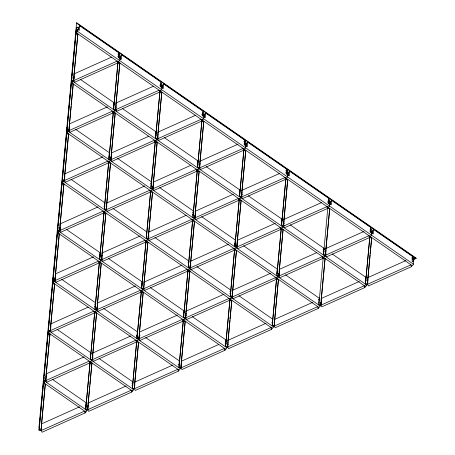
<?xml version="1.0" encoding="UTF-8"?>
<svg xmlns="http://www.w3.org/2000/svg" width="455" height="455" viewBox="0 0 455 455"><rect width="100%" height="100%" fill="white"/><g stroke="black" fill="none" stroke-linecap="round" stroke-linejoin="round"><path stroke-width="0.68" d="M38.993 427.057L38.959 427.461L76.599 22.75L416.041 258.053L416.007 258.457L413.413 259.617M39.113 429.833L39.295 427.581M78.232 30.036L78.425 27.402L76.508 27.226L43.589 381.711L43.401 383.969L45.318 384.145L41.018 430.39L39.102 430.214L39.284 427.962M39.471 425.704L43.959 377.206L43.748 380.215L45.671 380.397L49.97 334.146L48.054 333.97M44.118 375.711L48.605 327.208L48.423 329.46M87.161 409.386L87.064 410.512L85.955 412.048L43.981 382.951L44.163 380.693M48.594 327.589L48.401 330.222L50.317 330.398L54.623 284.147L52.7 283.971M48.77 325.712L53.258 277.209L53.064 279.842M133.787 388.485L133.69 389.611L132.581 391.146L48.628 332.952L48.816 330.694M53.235 277.971L53.053 280.223L54.97 280.399L59.269 234.154L57.353 233.978M53.423 275.713L57.91 227.216L57.7 230.224L59.616 230.401L63.922 184.156L62.005 183.979M41.018 430.39L41.206 428.138L41.03 430.015M41.388 425.886L41.576 423.628M43.981 382.951L45.09 381.415L45.181 380.283M180.407 367.583L180.316 368.709L179.207 370.245L53.281 282.953L53.468 280.701M85.324 410.984L85.165 412.918L42.036 432.25L41.229 430.538L41.598 426.028M58.069 225.72L62.557 177.217L62.375 179.469M45.671 380.397L45.853 378.139M48.628 332.952L49.743 331.416L49.834 330.29M227.034 346.687L226.943 347.813L225.834 349.349L57.933 232.954L58.115 230.702M89.925 361.634L89.817 362.919L46.689 382.251L45.881 380.539L46.251 376.035M62.545 177.598L62.352 180.231L64.269 180.407L68.569 134.157L66.652 133.98M62.722 175.721L67.209 127.218L67.01 129.851M50.317 330.398L50.505 328.146M53.281 282.953L54.39 281.418L54.481 280.291M273.66 325.786L273.569 326.912L272.46 328.447L62.58 182.961L62.767 180.703M94.572 311.635L94.469 312.926L51.335 332.258L50.528 330.546L50.897 326.036M67.186 127.98L66.999 130.232L68.921 130.409L73.221 84.164L71.304 83.987M67.374 125.722L71.862 77.225L71.651 80.234L73.568 80.41L77.873 34.165L75.951 33.988M55.129 277.954L54.992 279.643L59.241 233.699M54.97 280.399L55.163 277.766M57.933 232.954L59.042 231.424L59.178 229.73M320.286 304.884L320.195 306.016L319.086 307.546L67.232 132.962L67.414 130.71L68.159 129.686M99.224 261.636L99.116 262.927L55.988 282.259L55.18 280.547L55.55 276.037M72.021 75.729L76.508 27.226M59.628 230.025L59.815 227.767L59.565 230.196M76.599 22.75L76.565 23.154L416.007 258.457M59.616 230.401L59.804 228.148M59.992 225.896L63.888 183.701M62.58 182.961L63.689 181.426L63.831 179.736M59.85 229.86L60.009 227.932M366.963 283.425L366.821 285.114L365.712 286.65L71.879 82.964L72.066 80.711M103.928 211.001L103.768 212.929L60.64 232.26L59.832 230.548L60.202 226.044M64.269 180.407L64.456 178.15L64.218 180.197M64.638 175.897L64.781 174.208M67.232 132.962L68.341 131.427L68.478 129.738M76.531 32.97L76.719 30.712L77.828 29.183L79.403 30.269L79.773 25.764L118.601 52.678L118.226 57.188L121.377 59.366L121.747 54.862L160.575 81.775L160.206 86.285L163.351 88.463L163.726 83.959L202.549 110.872L202.179 115.382L205.33 117.566L205.7 113.056L244.528 139.969L244.159 144.48L247.304 146.664L247.674 142.153L286.502 169.067L286.132 173.577L289.278 175.761L289.653 171.251L328.476 198.164L328.106 202.674L331.257 204.858L331.627 200.348L370.455 227.261L370.086 231.771L373.231 233.955L373.601 229.445L412.429 256.364L412.059 260.869L413.635 261.961L413.447 264.213L412.338 265.748L76.531 32.97L77.64 31.435L77.828 29.183M108.574 161.002L108.415 162.935L65.287 182.267L64.479 180.55L64.849 176.045M68.921 130.409L69.103 128.156M71.879 82.964L72.993 81.434L73.084 80.302M113.227 111.003L113.067 112.937L69.939 132.268L69.132 130.557L69.501 126.046M73.767 77.777L73.636 79.09L77.839 33.71M73.568 80.41L73.755 78.158M117.879 61.004L117.72 62.938L74.592 82.27L73.778 80.558L74.154 76.048M78.448 29.876L78.664 27.3L79.773 25.764M85.676 407.168L86.046 402.658L52.433 379.356M90.164 361.378L90.027 363.067L91.944 363.244L87.644 409.494L85.728 409.312L85.91 407.06L85.739 408.937M90.329 357.169L90.699 352.659L57.085 329.357M96.688 312.119L92.297 359.495L90.374 359.319L90.562 357.061M90.744 354.809L94.646 312.613M94.976 307.171L95.345 302.66L61.738 279.364M90.374 359.319L94.816 311.379M99.469 261.38L99.326 263.075L101.249 263.252L96.943 309.497L95.027 309.32L95.214 307.068M99.628 257.172L99.998 252.667L66.385 229.365M99.793 257.439L99.884 256.313M104.115 211.387L103.979 213.076L105.896 213.253L101.596 259.504L99.679 259.322L99.861 257.069M87.644 409.494L87.832 407.236M88.06 404.421L89.766 385.914M91.808 359.387L91.717 360.514L90.608 362.049M104.28 207.179L104.65 202.668L71.037 179.367M131.95 390.089L131.791 392.017L88.662 411.348L87.855 409.637L88.225 405.132M108.768 161.388L108.631 163.078L110.548 163.254L106.243 209.505L104.326 209.328L104.525 206.695M92.49 356.862L92.314 358.739L96.568 312.79M92.297 359.495L92.479 357.243M96.46 309.389L96.369 310.515L95.254 312.05M108.927 157.18L109.297 152.67L75.689 129.374M136.602 340.09L136.443 342.024L93.315 361.355L92.507 359.643L92.877 355.133M113.42 111.39L113.278 113.085L115.195 113.261L110.895 159.506L108.978 159.33L109.172 156.696M96.943 309.497L97.131 307.244M97.313 304.992L101.152 263.496M113.579 107.181L113.949 102.676L80.336 79.375M101.107 259.39L101.016 260.522L99.907 262.057M97.177 308.956L97.279 307.671M141.249 290.091L141.096 292.025L97.962 311.357L97.154 309.645L97.524 305.134M118.067 61.397L117.93 63.086L119.847 63.262L115.547 109.507L113.625 109.331L113.813 107.079M101.596 259.504L101.778 257.246M102.102 253.304L101.852 256.245M105.805 208.834L105.668 210.523L104.559 212.058M145.85 240.74L145.742 242.026L102.614 261.358L101.806 259.646L102.176 255.141M118.38 57.831L118.476 56.704L120.393 56.881L120.205 59.133M106.243 209.505L106.43 207.252M110.457 158.835L110.315 160.524L109.206 162.06M119.568 57.074L119.028 55.937L119.216 53.679L117.919 54.259M150.554 190.099L150.395 192.033L107.266 211.365L106.459 209.653L106.828 205.142M110.895 159.506L111.094 156.873M111.265 155.001L115.166 112.806M115.058 109.399L114.967 110.531L113.858 112.061M111.179 158.323L111.282 157.032M155.201 140.1L155.041 142.034L111.913 161.366L111.105 159.654L111.475 155.144M115.547 109.507L115.741 106.874L115.49 109.302M115.917 105.003L119.819 62.807M119.881 57.085L120.023 55.391L119.216 53.679M119.801 58.28L119.619 60.532L118.505 62.068M159.853 90.107L159.694 92.035L116.565 111.367L115.758 109.655L116.127 105.15M120.37 59.616L120.638 56.397L121.747 54.862M116.565 111.367L116.673 110.082M132.303 386.267L132.672 381.756L99.059 358.46M136.79 340.476L136.654 342.166L138.57 342.348L134.27 388.593L132.354 388.416L132.536 386.159M136.955 336.268L137.325 331.763L103.712 308.462M132.581 391.146L132.672 390.02M137.069 337.098L137.211 335.403M141.442 290.478L141.306 292.173L143.223 292.349L138.923 338.594L137 338.418L137.188 336.165M141.602 286.275L141.971 281.764L108.364 258.463M146.095 240.485L145.953 242.174L147.875 242.35L143.57 288.601L141.653 288.419L141.835 286.167M146.254 236.276L146.624 231.766L113.011 208.47M150.742 190.486L150.605 192.175L152.522 192.357L148.222 238.602L146.305 238.426L146.487 236.168M146.675 233.915L150.571 191.72M134.27 388.593L134.458 386.34M134.64 384.083L134.828 381.83M150.906 186.277L151.276 181.767L117.663 158.471M138.434 338.486L138.343 339.612L137.234 341.148M178.576 369.187L178.417 371.121L135.289 390.453L134.481 388.741L134.851 384.23M155.394 140.487L155.252 142.182L157.174 142.358L152.869 188.603L150.952 188.427L151.14 186.175M138.923 338.594L139.105 336.342M139.293 334.089L139.429 332.395M143.086 288.493L142.989 289.619L141.88 291.154M155.553 136.278L155.923 131.774L122.315 108.472M183.172 319.837L183.069 321.122L139.941 340.454L139.133 338.742L139.503 334.232L140.043 335.375M160.046 90.494L159.904 92.183L161.821 92.359L157.521 138.61L155.604 138.428L155.809 135.419M143.57 288.601L143.757 286.343M143.939 284.091L147.841 241.895M147.784 237.931L147.642 239.62L146.533 241.156M187.824 269.838L187.716 271.123L144.588 290.455L143.78 288.743L144.15 284.238M160.359 86.928L160.45 85.802L162.367 85.978L162.196 87.855M148.222 238.602L148.415 235.969M148.592 234.092L152.493 191.896M152.431 187.932L152.294 189.621L151.185 191.157M148.506 237.413L148.609 236.128M161.542 86.171L161.007 85.034L161.189 82.776L161.997 84.488L161.861 86.183M192.476 219.839L192.368 221.13L149.24 240.462L148.432 238.75L148.802 234.24M152.891 187.847L153.034 186.158M152.869 188.603L153.068 185.97M153.244 184.099L157.14 141.903M157.083 137.933L156.941 139.628L155.832 141.164M197.18 169.197L197.021 171.131L153.892 190.463L153.085 188.751L153.454 184.241M157.532 138.229L157.669 136.54M157.521 138.61L157.709 136.352M157.891 134.1L158.033 132.411M161.781 87.377L161.593 89.629L160.484 91.165M157.749 138.064L157.857 136.779M201.827 119.204L201.667 121.132L158.539 140.464L157.731 138.752L158.101 134.248M162.185 88.23L162.378 85.597M162.401 88.071L162.611 85.494L163.726 83.959M178.929 365.365L179.298 360.861L145.685 337.559M183.416 319.581L183.28 321.27L185.196 321.446L180.897 367.691L178.98 367.515L179.162 365.263M179.35 363.005L183.314 320.11M183.581 315.372L183.951 310.862L150.338 287.56M189.94 270.321L185.549 317.698L183.627 317.516L183.814 315.264M183.996 313.012L187.898 270.816M188.228 265.373L188.597 260.863L154.99 237.567M183.627 317.516L188.069 269.582M192.721 219.583L192.579 221.272L194.495 221.454L190.196 267.699L188.279 267.523L188.461 265.265M188.649 263.013L192.55 220.817M192.88 215.374L193.25 210.87L159.637 187.568M197.368 169.584L197.231 171.279L199.148 171.455L194.848 217.7L192.931 217.524L193.136 214.51M193.301 213.014L197.328 169.419M180.897 367.691L181.079 365.439M197.533 165.381L197.902 160.871L164.289 137.569M185.06 317.59L184.969 318.716L183.86 320.252M197.68 166.024L197.777 164.892M225.151 348.934L225.043 350.219L181.915 369.551L181.107 367.839L181.477 363.329M202.02 119.591L201.878 121.28L203.8 121.457L199.495 167.707L197.578 167.525L197.766 165.273M197.948 163.021L201.98 119.42M185.549 317.698L185.742 315.065M189.712 267.591L189.616 268.717L188.506 270.253M229.855 298.292L229.695 300.22L186.567 319.552L185.759 317.84L186.129 313.336M202.333 116.025L202.424 114.899L204.346 115.075M190.207 267.318L190.395 265.066L190.144 267.489M190.196 267.699L190.383 265.447M190.565 263.189L194.467 220.993M194.41 217.029L194.268 218.719L193.159 220.254M203.521 115.269L202.981 114.131L203.163 111.873L203.976 113.591L203.834 115.28M234.501 248.293L234.342 250.227L191.214 269.559L190.406 267.847L190.776 263.337M194.848 217.7L195.03 215.448L194.791 217.49M195.218 213.196L195.354 211.501M199.057 167.03L198.92 168.725L197.811 170.261M239.154 198.295L238.994 200.228L195.866 219.56L195.058 217.848L195.428 213.338M199.495 167.707L199.682 165.449M203.755 116.474L203.567 118.727L202.458 120.262M243.806 148.302L243.647 150.23L200.518 169.561L199.711 167.85L200.081 163.345M204.158 117.327L204.358 114.694L204.17 116.952M204.375 117.168L204.591 114.592L205.7 113.056M225.555 344.469L225.925 339.959L192.311 316.657M230.042 298.679L229.906 300.368L231.822 300.545L227.523 346.795L225.606 346.619L225.788 344.361M230.207 294.47L230.577 289.96L196.964 266.664M230.367 294.732L230.463 293.606M234.695 248.68L234.558 250.369L236.475 250.551L232.175 296.796L230.253 296.62L230.44 294.368M234.854 244.471L235.224 239.967L201.616 216.665M235.099 243.988L234.928 245.865L239.307 198.517M239.347 198.687L239.205 200.376L241.122 200.553L236.822 246.798L234.905 246.621L235.087 244.369M239.506 194.478L239.876 189.968L206.263 166.667M243.994 148.688L243.857 150.377L245.774 150.554L241.474 196.805L239.557 196.623L239.739 194.37M227.523 346.795L227.716 344.162M227.892 342.285L229.906 320.411M231.686 296.688L231.595 297.815L230.486 299.35M271.828 327.39L271.669 329.318L228.541 348.655L227.733 346.938L228.103 342.433M244.307 145.122L244.403 143.996L246.32 144.172M232.175 296.796L232.357 294.544M232.545 292.286L232.681 290.597M236.384 246.127L236.242 247.816L235.133 249.351M243.846 141.556L245.143 140.97L244.955 143.228L245.495 144.371M276.424 278.033L276.321 279.325L233.193 298.656L232.386 296.944L232.755 292.434M236.822 246.798L237.01 244.545M241.036 196.133L240.894 197.823L239.785 199.358M281.076 228.04L280.968 229.326L237.84 248.657L237.032 246.946L237.402 242.435M241.542 195.479L241.668 194.171M241.474 196.805L241.656 194.547M241.844 192.294L245.745 150.099M245.728 145.572L245.546 147.824L244.437 149.359M245.808 144.377L245.95 142.688L245.143 140.97M241.753 195.616L241.861 194.331M285.78 177.399L285.621 179.327L242.492 198.659L241.685 196.947L242.054 192.442M246.132 146.425L246.331 143.791L246.07 146.595M246.354 146.265L246.564 143.689L247.674 142.153M272.181 323.568L272.551 319.057L238.938 295.761M276.668 277.777L276.532 279.472L278.449 279.649L274.149 325.894L272.232 325.717L272.414 323.465M276.833 273.569L277.203 269.064L243.59 245.763M281.321 227.784L281.184 229.474L283.101 229.65L278.801 275.895L276.879 275.719L277.067 273.466M281.48 223.576L281.85 219.065L248.242 195.764M285.973 177.786L285.831 179.475L287.748 179.651L283.448 225.902L281.531 225.725L281.713 223.468M286.286 174.219L286.377 173.093L288.294 173.27L288.123 175.147M274.149 325.894L274.331 323.641M274.519 321.384L278.42 279.194M278.358 275.224L278.221 276.919L277.112 278.449M287.469 173.469L286.934 172.326L287.116 170.073L285.82 170.653M318.403 307.131L318.295 308.422L275.167 327.754L274.359 326.042L274.729 321.531M278.801 275.895L278.995 273.262M279.171 271.39L283.067 229.195M283.01 225.231L282.868 226.92L281.759 228.456M279.08 274.712L279.188 273.427M323.05 257.138L322.948 258.423L279.819 277.755L279.012 276.043L279.381 271.533M283.448 225.902L283.647 223.268M283.818 221.392L287.719 179.196M287.708 174.669L287.52 176.921L286.411 178.457M287.787 173.474L287.924 171.785L287.116 170.073M327.754 206.496L327.594 208.43L284.466 227.762L283.658 226.044L284.028 221.539M288.112 175.522L288.305 172.889L288.043 175.693M288.328 175.363L288.538 172.786L289.653 171.251M318.807 302.666L319.177 298.161L285.564 274.86M323.295 256.882L323.158 258.571L325.075 258.747L320.775 304.992L318.858 304.816L319.04 302.564M319.228 300.311L319.41 298.053M323.459 252.673L323.829 248.163L290.216 224.861M327.947 206.883L327.81 208.572L329.727 208.748L325.422 254.999L323.505 254.823L323.715 251.808M323.875 250.313L324.062 248.06M328.26 203.317L328.351 202.191L330.273 202.367L330.097 204.244M329.448 202.566L328.908 201.423L329.096 199.171L329.903 200.882L329.761 202.572M320.775 304.992L320.968 302.359M321.145 300.488L325.046 258.292M324.984 254.328L324.847 256.017L323.738 257.553M365.081 285.592L364.921 287.52L321.793 306.852L320.985 305.14L321.355 300.636M325.422 254.999L325.609 252.741L325.37 254.789M325.797 250.489L325.934 248.8M329.682 203.766L329.494 206.018L328.385 207.554M325.655 254.459L325.757 253.168M369.676 236.236L369.574 237.527L326.445 256.859L325.638 255.147L326.007 250.637M330.085 204.619L330.284 201.986M330.302 204.46L330.518 201.883L331.627 200.348M365.433 281.77L365.803 277.26L332.19 253.958M365.587 282.413L369.881 235.815M369.921 235.98L369.784 237.669L371.701 237.846L367.401 284.096L365.484 283.92L365.666 281.662M370.233 232.414L370.33 231.288L372.247 231.464M367.401 284.096L367.583 281.844M371.655 232.863L371.473 235.116L370.364 236.651M371.741 231.669L371.877 229.98L371.07 228.268L370.882 230.52L371.422 231.663M411.656 265.333L411.548 266.624L368.419 285.956L367.612 284.244L367.981 279.734M372.059 233.722L372.258 231.083L372.071 233.341M372.281 233.557L372.491 230.981L373.601 229.445M411.752 257.945L413.043 257.365L412.861 259.617L413.669 261.329L412.503 261.852M413.669 261.329L413.851 259.077L413.043 257.365M39.102 430.214L43.401 383.969M76.326 29.478L76.497 27.607L78.419 27.783M41.638 422.928L45.221 384.39M45.921 377.138L49.942 333.691M50.516 327.765L54.589 283.692M64.826 173.645L68.54 133.702M69.114 127.775L71.105 106.129M71.236 104.73L73.192 83.709M78.243 29.655L78.425 27.402M85.921 406.679L90.062 361.913M95.22 306.687L99.429 261.215M99.872 256.688L104.076 211.217M104.405 207.941L108.728 161.224M109.058 157.948L113.249 112.624M113.881 106.072L117.896 62.631M85.728 409.312L90.027 363.067M95.027 309.32L99.326 263.075M99.679 259.322L103.979 213.076M104.326 209.328L108.631 163.078M108.978 159.33L113.278 113.085M113.625 109.331L117.93 63.086M87.838 406.861L88.014 404.984M89.897 384.509L91.916 362.789M96.966 308.74L97.086 307.188M102.153 252.741L105.736 214.197M106.442 206.871L110.514 162.799M110.974 158.124L111.208 155.621M132.547 385.783L136.75 340.312M137.08 337.036L141.403 290.313M141.846 285.786L145.987 241.019M151.208 185.168L155.223 141.721M155.798 135.795L159.938 91.028M132.354 388.416L136.654 342.166M137 338.418L141.306 292.173M141.653 288.419L145.953 242.174M146.305 238.426L150.605 192.175M150.952 188.427L155.252 142.182M155.604 138.428L159.904 92.183M134.89 381.131L138.474 342.592M139.475 331.832L143.188 291.894M152.817 188.393L153.011 186.294M157.47 138.4L157.601 136.995M158.141 131.142L161.792 91.904M178.98 367.515L183.28 321.27M188.279 267.523L192.579 221.272M192.931 217.524L197.231 171.279M197.578 167.525L201.878 121.28M181.09 365.058L185.168 320.991M185.566 316.936L189.815 270.992M195.405 210.938L199.119 171M199.694 165.074L203.766 121.002M225.799 343.986L230.002 298.514M230.452 293.987L234.655 248.515M239.751 193.989L243.823 149.923M225.606 346.619L229.906 300.368M230.253 296.62L234.558 250.369M234.905 246.621L239.205 200.376M239.557 196.623L243.857 150.377M230.031 319.012L231.726 300.789M232.727 290.034L236.316 251.496M237.021 244.164L241.093 200.098M241.554 195.417L241.787 192.92M272.426 323.084L276.629 277.613M277.078 273.085L281.15 229.019M281.787 222.467L285.803 179.02M272.232 325.717L276.532 279.472M276.879 275.719L281.184 229.474M281.531 225.725L285.831 179.475M283.397 225.691L283.59 223.587M318.858 304.816L323.13 258.116M323.505 254.823L327.907 206.718M328.237 203.442L328.351 202.191M320.786 304.617L320.957 302.74M325.979 248.237L329.693 208.293M365.484 283.92L369.784 237.669M367.595 281.463L370.04 254.908M370.171 253.509L371.672 237.391M73.886 74L111.441 57.165M117.862 56.46L119.028 55.937M73.209 78.544L74.375 78.021M73.778 80.558L116.912 61.226L117.72 62.938M69.234 123.999L107.443 106.868M113.267 104.258L114.563 103.677M115.86 103.097L153.42 86.262M159.841 85.557L161.007 85.034M115.189 107.642L116.355 107.124M69.132 130.557L112.26 111.225L113.067 112.937M115.758 109.655L158.886 90.323L159.694 92.035M64.582 173.992L102.79 156.867M111.208 153.096L148.768 136.255M155.246 133.355L156.537 132.775M157.834 132.195L195.394 115.36M155.189 135.55L156.355 135.027M201.815 114.654L202.981 114.131M110.537 157.64L111.703 157.117M64.479 180.55L107.607 161.218L108.415 162.935M111.105 159.654L154.234 140.322L155.041 142.034M157.731 138.752L200.86 119.42L201.667 121.132M59.935 223.991L98.138 206.866M106.561 203.089L144.764 185.964M150.594 183.354L151.89 182.774M153.187 182.193L190.747 165.358M199.813 161.292L238.016 144.167M103.911 206.451L105.077 205.927M197.163 164.647L198.329 164.124M59.258 228.535L60.424 228.018M152.51 186.738L153.676 186.214M59.832 230.548L102.961 211.217L103.768 212.929M106.459 209.653L149.587 190.321L150.395 192.033M153.085 188.751L196.213 169.419L197.021 171.131M199.711 167.85L242.839 148.518L243.647 150.23M55.282 273.99L93.491 256.859M101.909 253.088L140.117 235.963M148.535 232.186L186.095 215.351M192.567 212.451L193.864 211.871M195.161 211.291L233.369 194.166M241.787 190.389L279.347 173.554M99.264 256.444L100.43 255.92M192.516 214.646L193.682 214.123M285.768 172.849L286.934 172.326M54.611 278.534L55.777 278.011M147.864 236.737L149.03 236.213M241.116 194.939L242.282 194.416M55.18 280.547L98.308 261.215L99.116 262.927M101.806 259.646L144.935 240.314L145.742 242.026M148.432 238.75L191.561 219.418L192.368 221.13M195.058 217.848L238.187 198.517L238.994 200.228M241.685 196.947L284.813 177.615L285.621 179.327M50.63 323.983L88.19 307.148M94.668 304.247L95.965 303.667M97.256 303.087L135.465 285.962M143.882 282.185L182.091 265.06M187.921 262.45L189.217 261.864M190.508 261.284L228.717 244.159M237.135 240.388L275.343 223.263M281.173 220.647L282.47 220.066M283.761 219.486L321.321 202.651M94.612 306.442L95.778 305.919M141.238 285.541L142.404 285.018M234.49 243.743L235.656 243.22M327.742 201.946L328.908 201.423M189.837 265.834L191.003 265.31M283.09 224.036L284.256 223.513M50.528 330.546L93.656 311.214L94.469 312.926M97.154 309.645L140.282 290.313L141.096 292.025M143.78 288.743L186.908 269.411L187.716 271.123M190.406 267.847L233.534 248.515L234.342 250.227M237.032 246.946L280.161 227.614L280.968 229.326M283.658 226.044L326.787 206.712L327.594 208.43M45.983 373.982L84.192 356.857M90.016 354.24L91.313 353.66M92.61 353.08L130.812 335.955M139.236 332.184L177.439 315.059M183.268 312.443L184.565 311.863M185.862 311.283L224.065 294.158M229.894 291.547L231.191 290.967M232.488 290.381L270.691 273.256M279.114 269.485L316.674 252.65M323.147 249.744L324.443 249.164M325.74 248.584L363.943 231.458M136.585 335.54L137.751 335.016M229.838 293.742L231.004 293.219M323.09 251.945L324.256 251.422M91.933 357.63L93.099 357.107M185.185 315.833L186.351 315.309M278.437 274.029L279.603 273.506M45.881 380.539L89.009 361.207L89.817 362.919M92.507 359.643L135.635 340.312L136.443 342.024M139.133 338.742L182.262 319.41L183.069 321.122M185.759 317.84L228.888 298.508L229.695 300.22M232.386 296.944L275.514 277.613L276.321 279.325M279.012 276.043L322.14 256.711L322.948 258.423M325.638 255.147L368.766 235.809L369.574 237.527M41.331 423.98L79.54 406.85M87.957 403.079L126.166 385.954M131.995 383.343L133.287 382.757M134.583 382.177L172.792 365.052M181.209 361.281L218.77 344.446M225.248 341.54L226.539 340.96M227.836 340.38L266.044 323.255M274.462 319.484L312.67 302.353M318.5 299.743L319.791 299.162M321.088 298.582L359.296 281.457M367.714 277.681L405.923 260.556M414.096 258.923L416.041 258.053M85.312 406.434L86.478 405.911M131.939 385.539L133.105 385.015M178.565 364.637L179.731 364.114M225.191 343.735L226.357 343.218M271.817 322.84L272.983 322.316M365.069 281.042L366.235 280.519M227.164 344.93L228.33 344.407M320.417 303.127L321.583 302.609M41.229 430.538L84.357 411.206L85.165 412.918M87.855 409.637L130.983 390.305L131.791 392.017M134.481 388.741L177.609 369.409L178.417 371.121M181.107 367.839L224.235 348.507L225.043 350.219M227.733 346.938L270.861 327.606L271.669 329.318M274.359 326.042L317.488 306.71L318.295 308.422M320.985 305.14L364.114 285.808L364.921 287.52M367.612 284.244L410.74 264.912L411.548 266.624M76.315 29.859L77.595 29.979M187.932 271.271L189.849 271.447M94.68 313.068L96.596 313.25M77.64 31.435L413.447 264.213M115.155 108.273L116.201 109.001M157.129 137.37L158.175 138.098M283.055 224.668L284.108 225.39M325.029 253.765L326.081 254.487M72.993 81.434L366.821 285.114M152.476 187.369L153.528 188.097M194.456 216.466L195.502 217.194M68.341 131.427L320.195 306.016M63.876 179.173L64.928 179.896M189.803 266.465L190.855 267.193M231.777 295.562L232.829 296.29M63.689 181.426L273.569 326.912M59.224 229.166L60.276 229.894M101.203 258.264L102.25 258.992M59.042 231.424L226.943 347.813M96.551 308.262L97.603 308.99M138.525 337.36L139.577 338.088M54.39 281.418L180.316 368.709M49.743 331.416L133.69 389.611M45.09 381.415L87.064 410.512M120.404 56.5L120.217 58.752L120.404 56.5"/></g></svg>
